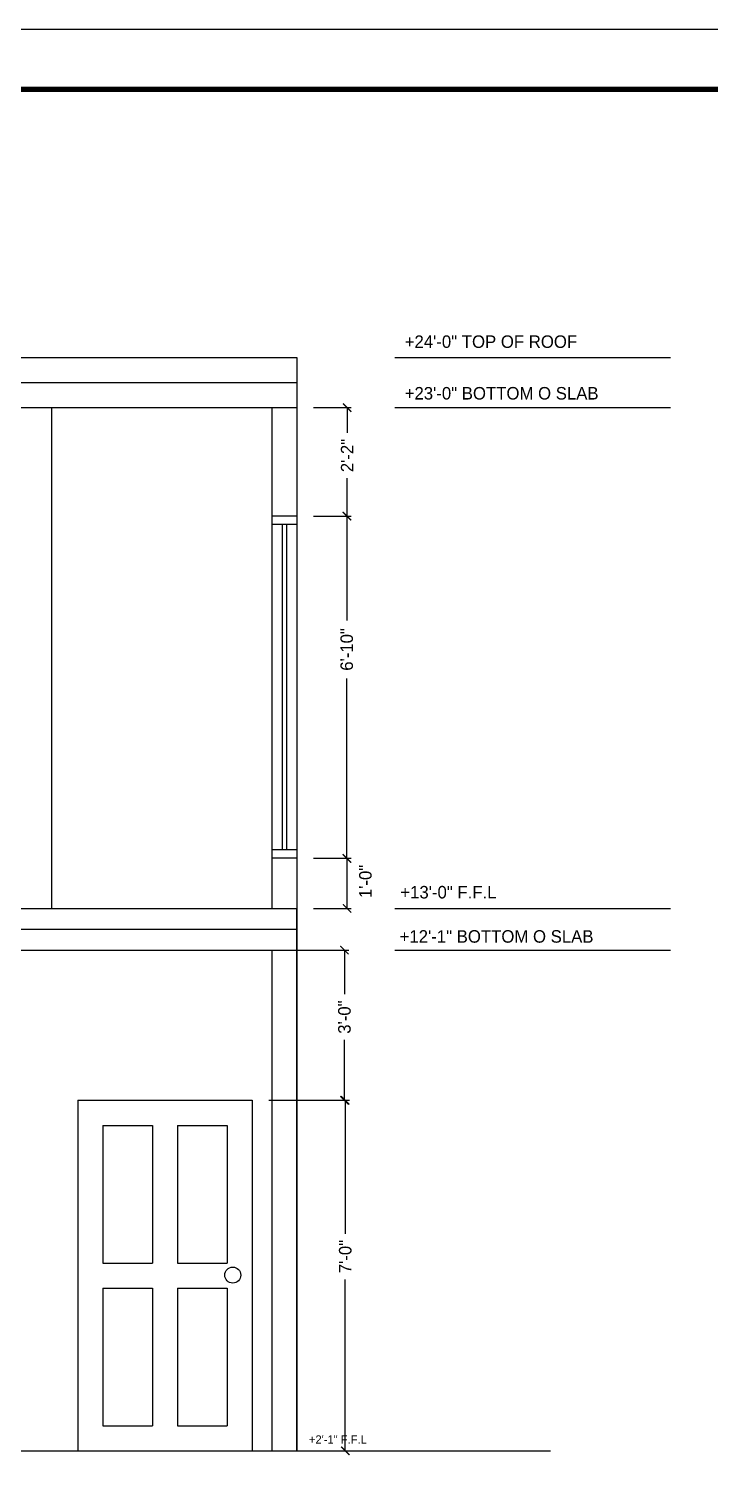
# Model space of a CAD drawing. Extents: x 10753 to 18704, y -5361 to 1140.
# Drawn here: x 12070.2 to 12233.3, y -3084.6 to -2736.5 of the extents above; entities that cross this region are included whole.
import ezdxf

# ---------------------------------------------------------------- set-up
doc = ezdxf.new("R2010")
doc.units = 0
doc.header["$LTSCALE"] = 30
doc.header["$MEASUREMENT"] = 0
doc.header["$PDMODE"] = 3
doc.layers.get('0').update_dxf_attribs({"linetype": 'CONTINUOUS'})
doc.layers.get('DEFPOINTS').update_dxf_attribs({"linetype": 'CONTINUOUS'})
for name, color, linetype in [('DOOR', 4, 'CONTINUOUS'), ('FLOORING', 194, 'CONTINUOUS'), ('SEAL', 1, 'CONTINUOUS'), ('STAIRS', 5, 'CONTINUOUS'), ('Stairs section', 5, 'CONTINUOUS'), ('WL', 9, 'CONTINUOUS')]:
    doc.layers.add(name, color=color, linetype=linetype)
doc.styles.get("Standard").update_dxf_attribs({"font": 'stylu.ttf', "height": 3})
doc.dimstyles.new('D1', dxfattribs={"dimtxt": 6, "dimasz": 5, "dimexe": 1, "dimexo": 2, "dimgap": 1, "dimtad": 1, "dimdec": 4, "dimzin": 3, "dimdsep": 46, "dimlunit": 4, "dimtxsty": 'Standard', "dimcen": 3, "dimclrd": 7, "dimclre": 7, "dimclrt": 2, "dimadec": 0, "dimazin": 0, "dimtfac": 1, "dimtdec": 4, "dimtofl": 0, "dimtmove": 2, "dimatfit": 3, "dimfxl": 1, "dimfrac": 2, "dimtolj": 1, "dimtzin": 1, "dimarcsym": 0})

# ---------------------------------------------------------------- blocks, each defined once
blk = doc.blocks.new('_ArchTick')
at = {"color": 0, "linetype": 'ByBlock', "const_width": 0.15}
blk.add_lwpolyline([(-0.5, -0.5), (0.5, 0.5)], dxfattribs=at)
blk = doc.blocks.new('*D694')
at = {"layer": 'DEFPOINTS', "color": 0, "transparency": 16777216}
for p in [(12123.62, -2993.19), (12145.93, -2993.19), (12123.62, -3077.19)]:
    blk.add_point(p, dxfattribs=at)
at = {"layer": 'STAIRS', "color": 93, "lineweight": -2, "transparency": 16777216}
for p, q in [((12127.62, -2993.19), (12146.93, -2993.19)), ((12145.93, -2993.19), (12145.93, -3025.17)), ((12145.93, -3077.19), (12145.93, -3036.1)), ((12127.62, -3077.19), (12146.93, -3077.19))]:
    blk.add_line(p, q, dxfattribs=at)
at = {"layer": 'STAIRS', "color": 93, "lineweight": -2, "transparency": 16777216, "xscale": 2, "yscale": 2, "zscale": 2}
for p, rotation in [((12145.93, -2993.19), 90), ((12145.93, -3077.19), 270)]:
    blk.add_blockref('_ArchTick', p, dxfattribs=dict(at, rotation=rotation))
at = {"layer": 'STAIRS', "color": 93, "transparency": 16777216, "insert": (12145.93, -3030.63), "char_height": 3, "attachment_point": 5, "rotation": 90}
blk.add_mtext('\\A1;7\'-0"', dxfattribs=at)
blk = doc.blocks.new('*D695')
at = {"layer": 'DEFPOINTS', "color": 0, "transparency": 16777216}
for p in [(12123.62, -2957.19), (12145.74, -2957.19), (12123.62, -2993.19)]:
    blk.add_point(p, dxfattribs=at)
at = {"layer": 'STAIRS', "color": 93, "lineweight": -2, "transparency": 16777216}
for p, q in [((12127.62, -2957.19), (12146.74, -2957.19)), ((12145.74, -2957.19), (12145.74, -2967.75)), ((12145.74, -2993.19), (12145.74, -2978.73)), ((12127.62, -2993.19), (12146.74, -2993.19))]:
    blk.add_line(p, q, dxfattribs=at)
at = {"layer": 'STAIRS', "color": 93, "lineweight": -2, "transparency": 16777216, "xscale": 2, "yscale": 2, "zscale": 2}
for p, rotation in [((12145.74, -2957.19), 90), ((12145.74, -2993.19), 270)]:
    blk.add_blockref('_ArchTick', p, dxfattribs=dict(at, rotation=rotation))
at = {"layer": 'STAIRS', "color": 93, "transparency": 16777216, "insert": (12145.74, -2973.24), "char_height": 3, "attachment_point": 5, "rotation": 90}
blk.add_mtext('\\A1;3\'-0"', dxfattribs=at)
blk = doc.blocks.new('*D696')
at = {"layer": 'DEFPOINTS', "color": 0, "transparency": 16777216}
for p in [(12134.33, -2935.19), (12146.35, -2935.19), (12134.33, -2947.19)]:
    blk.add_point(p, dxfattribs=at)
at = {"layer": 'DOOR', "color": 93, "lineweight": -2, "transparency": 16777216}
for p, q in [((12138.33, -2935.19), (12147.35, -2935.19)), ((12146.35, -2947.19), (12146.35, -2935.19)), ((12138.33, -2947.19), (12147.35, -2947.19))]:
    blk.add_line(p, q, dxfattribs=at)
at = {"layer": 'DOOR', "color": 93, "lineweight": -2, "transparency": 16777216, "xscale": 2, "yscale": 2, "zscale": 2}
for p, rotation in [((12146.35, -2935.19), 90), ((12146.35, -2947.19), 270)]:
    blk.add_blockref('_ArchTick', p, dxfattribs=dict(at, rotation=rotation))
at = {"layer": 'DOOR', "color": 93, "transparency": 16777216, "insert": (12150.76, -2940.73), "char_height": 3, "attachment_point": 5, "rotation": 90}
blk.add_mtext('\\A1;1\'-0"', dxfattribs=at)
blk = doc.blocks.new('*D697')
at = {"layer": 'DEFPOINTS', "color": 0, "transparency": 16777216}
for p in [(12134.33, -2853.19), (12146.29, -2853.19), (12134.33, -2935.19)]:
    blk.add_point(p, dxfattribs=at)
at = {"layer": 'DOOR', "color": 93, "lineweight": -2, "transparency": 16777216}
for p, q in [((12138.33, -2853.19), (12147.29, -2853.19)), ((12146.29, -2853.19), (12146.29, -2878.19)), ((12146.29, -2935.19), (12146.29, -2892.07)), ((12138.33, -2935.19), (12147.29, -2935.19))]:
    blk.add_line(p, q, dxfattribs=at)
at = {"layer": 'DOOR', "color": 93, "lineweight": -2, "transparency": 16777216, "xscale": 2, "yscale": 2, "zscale": 2}
for p, rotation in [((12146.29, -2853.19), 90), ((12146.29, -2935.19), 270)]:
    blk.add_blockref('_ArchTick', p, dxfattribs=dict(at, rotation=rotation))
at = {"layer": 'DOOR', "color": 93, "transparency": 16777216, "insert": (12146.29, -2885.13), "char_height": 3, "attachment_point": 5, "rotation": 90}
blk.add_mtext('\\A1;6\'-10"', dxfattribs=at)
blk = doc.blocks.new('*D698')
at = {"layer": 'DEFPOINTS', "color": 0, "transparency": 16777216}
for p in [(12134.33, -2827.19), (12146.37, -2827.19), (12134.33, -2853.19)]:
    blk.add_point(p, dxfattribs=at)
at = {"layer": 'DOOR', "color": 93, "lineweight": -2, "transparency": 16777216}
for p, q in [((12138.33, -2827.19), (12147.37, -2827.19)), ((12146.37, -2827.19), (12146.37, -2833.26)), ((12146.37, -2853.19), (12146.37, -2844.06)), ((12138.33, -2853.19), (12147.37, -2853.19))]:
    blk.add_line(p, q, dxfattribs=at)
at = {"layer": 'DOOR', "color": 93, "lineweight": -2, "transparency": 16777216, "xscale": 2, "yscale": 2, "zscale": 2}
for p, rotation in [((12146.37, -2827.19), 90), ((12146.37, -2853.19), 270)]:
    blk.add_blockref('_ArchTick', p, dxfattribs=dict(at, rotation=rotation))
at = {"layer": 'DOOR', "color": 93, "transparency": 16777216, "insert": (12146.37, -2838.66), "char_height": 3, "attachment_point": 5, "rotation": 90}
blk.add_mtext('\\A1;2\'-2"', dxfattribs=at)

msp = doc.modelspace()

# ---------------------------------------------------------------- linework, layer by layer
at = {"layer": 'DOOR'}
for p, q in [((12157.80836, -2815.18571), (12223.81194, -2815.18571)), ((12157.80836, -2827.18571), (12223.81194, -2827.18571)), ((12157.80836, -2947.18571), (12223.81194, -2947.18571)), ((12157.80836, -2957.18571), (12223.81194, -2957.18571))]:
    msp.add_line(p, q, dxfattribs=at)
at = {"layer": 'FLOORING'}
for p, q in [((12087.82895, -3071.18571), (12099.72655, -3071.18571)), ((12105.72655, -3071.18571), (12117.62415, -3071.18571))]:
    msp.add_line(p, q, dxfattribs=at)
at = {"layer": 'SEAL', "color": 1}
msp.add_lwpolyline([(12691.57105, -2736.45465), (12691.57105, -3372.008), (11744.93463, -3372.008), (11744.93463, -2736.45465)], close=True, dxfattribs=at)
at = {"layer": 'STAIRS'}
for p, q in [((12081.82895, -2993.18571), (12123.62415, -2993.18571)), ((12081.82895, -2993.18571), (12081.82895, -3077.18571)), ((12123.62415, -2993.18571), (12123.62415, -3077.18571)), ((12087.82895, -2999.18571), (12099.72655, -2999.18571)), ((12087.82895, -2999.18571), (12087.82895, -3032.18571)), ((12099.72655, -2999.18571), (12099.72655, -3032.18571)), ((12105.72655, -2999.18571), (12117.62415, -2999.18571)), ((12105.72655, -2999.18571), (12105.72655, -3032.18571)), ((12117.62415, -2999.18571), (12117.62415, -3032.18571)), ((12087.82895, -3032.18571), (12099.72655, -3032.18571)), ((12105.72655, -3032.18571), (12117.62415, -3032.18571)), ((12087.82895, -3038.18571), (12087.82895, -3071.18571)), ((12087.82895, -3038.18571), (12099.72655, -3038.18571)), ((12099.72655, -3038.18571), (12099.72655, -3071.18571)), ((12105.72655, -3038.18571), (12105.72655, -3071.18571)), ((12105.72655, -3038.18571), (12117.62415, -3038.18571)), ((12117.62415, -3038.18571), (12117.62415, -3071.18571))]:
    msp.add_line(p, q, dxfattribs=at)
msp.add_circle((12118.96965, -3035.07053), 1.91337, dxfattribs=at)
at = {"layer": 'Stairs section'}
for p, q in [((11901.78715, -2815.18571), (12134.33318, -2815.18571)), ((12134.33318, -2815.18571), (12134.33318, -3077.18571)), ((11998.76574, -2821.18571), (12134.33318, -2821.18571)), ((11901.78715, -2827.18571), (12134.33318, -2827.18571)), ((12075.51291, -2827.18571), (12075.51291, -2947.18571)), ((12128.30565, -2827.18571), (12128.30565, -2947.18571)), ((12134.33318, -2853.18571), (12128.30565, -2853.18571)), ((12134.33318, -2855.18571), (12128.30565, -2855.18571)), ((12130.81941, -2855.18571), (12130.81941, -2933.18571)), ((12131.81941, -2855.18571), (12131.81941, -2933.18571)), ((12134.33318, -2933.18571), (12128.30565, -2933.18571)), ((12134.33318, -2935.18571), (12128.30565, -2935.18571)), ((11901.78715, -2947.18571), (12134.33318, -2947.18571)), ((12134.33318, -3077.18571), (12134.33318, -2947.18571)), ((11901.78715, -2952.18571), (12134.33318, -2952.18571)), ((11901.78715, -2957.18571), (12134.33318, -2957.18571)), ((12128.30565, -2957.18571), (12128.30565, -3077.18571)), ((11848.49935, -3077.18571), (12195.04879, -3077.18571))]:
    msp.add_line(p, q, dxfattribs=at)
at = {"layer": 'WL', "const_width": 1.2037}
msp.add_lwpolyline([(12677.12666, -2750.89904), (12677.12666, -3357.56361), (11759.37903, -3357.56361), (11759.37903, -2750.89904)], close=True, dxfattribs=at)

# ---------------------------------------------------------------- texts
at = {"layer": 'DOOR', "attachment_point": 1}
for s, width, insert, char_height in [('+24\'-0" TOP OF ROOF', 65.0578719, (12160.15671, -2809.86769), 3), ('+23\'-0" BOTTOM O SLAB', 65.0578719, (12160.15671, -2822.23959), 3), ('+13\'-0" F.F.L', 65.0578719, (12159.11102, -2941.81141), 3), ('+12\'-1" BOTTOM O SLAB', 65.0578719, (12158.94031, -2952.41093), 3), ('+2\'-1" F.F.L ', 20.1386295, (12137.20936, -3073.48423), 2)]:
    msp.add_mtext_dynamic_manual_height_columns(s, width=width, gutter_width=5, heights=[0], dxfattribs=dict(at, insert=insert, char_height=char_height))

# ---------------------------------------------------------------- dimensions: what is measured, and where the dimension line sits
at = {"layer": 'DOOR'}
for base, p1, p2, picture, middle in [((12146.37463, -2827.18571), (12134.33318, -2853.18571), (12134.33318, -2827.18571), '*D698', (12146.37463, -2838.66239)), ((12146.2931, -2853.18571), (12134.33318, -2935.18571), (12134.33318, -2853.18571), '*D697', (12146.2931, -2885.13036)), ((12146.34757, -2935.18571), (12134.33318, -2947.18571), (12134.33318, -2935.18571), '*D696', (12150.75691, -2940.73168))]:
    dim = msp.add_linear_dim(base=base, p1=p1, p2=p2, angle=90, dimstyle='D1', override={"dimtxt": 3, "dimasz": 2, "dimexo": 4, "dimblk": 'ArchTick', "dimclrd": 93, "dimclre": 93, "dimclrt": 93, "dimldrblk": 'ArchTick'}, dxfattribs=at)
    dim.commit()
    dim.dimension.update_dxf_attribs({"geometry": picture, "text_midpoint": middle, "dimtype": 160})
at = {"layer": 'STAIRS'}
for base, p1, p2, picture, middle in [((12145.7397, -2957.18571), (12123.62415, -2993.18571), (12123.62415, -2957.18571), '*D695', (12145.7397, -2973.24136)), ((12145.9286, -2993.18571), (12123.62415, -3077.18571), (12123.62415, -2993.18571), '*D694', (12145.9286, -3030.63251))]:
    dim = msp.add_linear_dim(base=base, p1=p1, p2=p2, angle=90, dimstyle='D1', override={"dimtxt": 3, "dimasz": 2, "dimexo": 4, "dimblk": 'ArchTick', "dimclrd": 93, "dimclre": 93, "dimclrt": 93, "dimldrblk": 'ArchTick'}, dxfattribs=at)
    dim.commit()
    dim.dimension.update_dxf_attribs({"geometry": picture, "text_midpoint": middle, "dimtype": 160})

doc.saveas('drawing.dxf')
